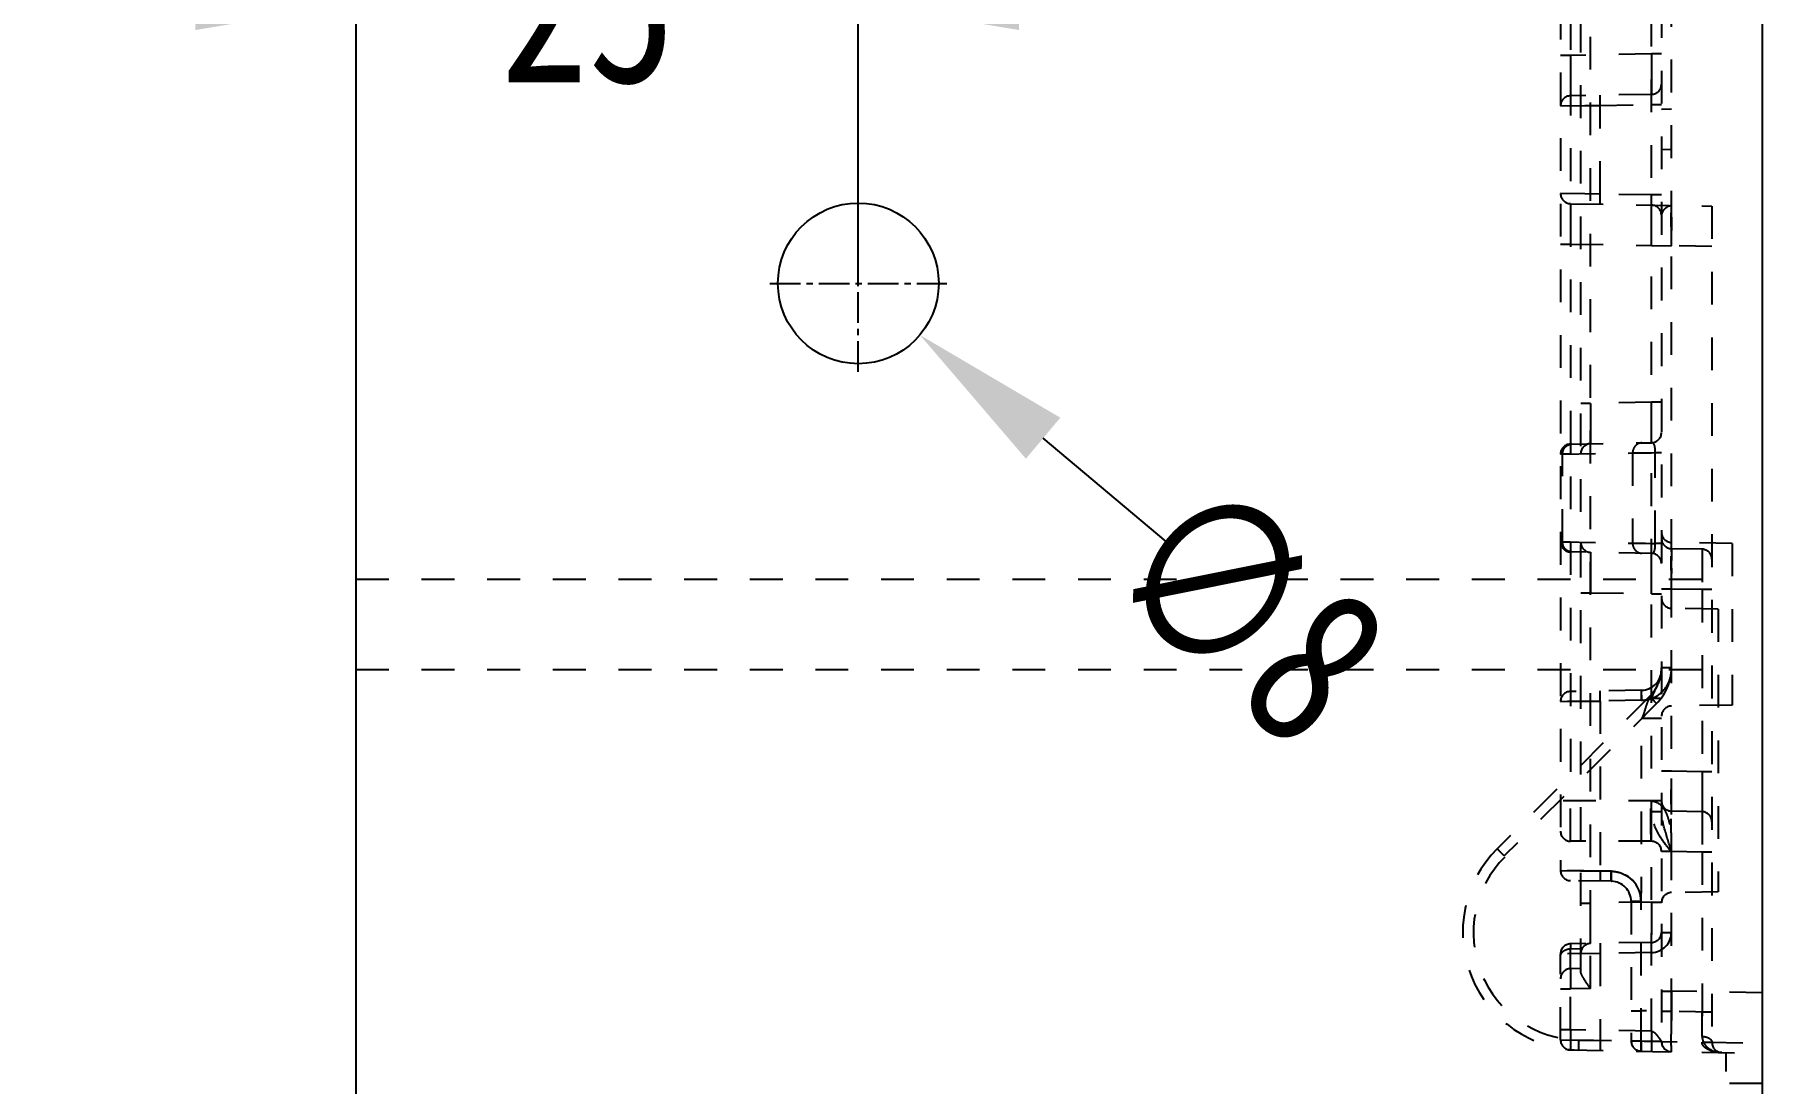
# Model space of a CAD drawing. Header units: millimetres. Extents: x 1803 to 4269, y -6912 to 1836.
# Drawn here: x 2650.6 to 2736.6, y -3210.3 to -3158.1 of the extents above; entities that cross this region are included whole.
import ezdxf

# ---------------------------------------------------------------- set-up
doc = ezdxf.new("R2010")
doc.units = ezdxf.units.MM
doc.header["$LTSCALE"] = 16.335
doc.header["$PDMODE"] = 3
doc.header["$PDSIZE"] = 0.3125
doc.linetypes.add('CENTER', pattern=[0.6, 0.375, -0.075, 0.075, -0.075])
doc.linetypes.add('HIDDEN', pattern=[0.2, 0.1, -0.1])
doc.layers.get('0').update_dxf_attribs({"linetype": 'CONTINUOUS'})
doc.layers.get('Defpoints').update_dxf_attribs({"linetype": 'CONTINUOUS'})
doc.layers.add('DEFAULT_2', color=8, linetype='HIDDEN')
doc.styles.get("Standard").update_dxf_attribs({"font": 'txt', "width": 0.8})
doc.dimstyles.new('11', dxfattribs={"dimtxt": 8, "dimasz": 8, "dimexe": 0, "dimexo": 0, "dimgap": 0, "dimtad": 0, "dimdsep": 46, "dimtxsty": 'Standard', "dimcen": 0, "dimclrd": 4, "dimclre": 4, "dimclrt": 6, "dimazin": 0, "dimtp": 0.01, "dimtm": 0.01, "dimtfac": 1, "dimtofl": 0, "dimtmove": 0, "dimatfit": 3, "dimfxl": 0, "dimtolj": 1, "dimarcsym": 0})

# ---------------------------------------------------------------- blocks, each defined once
blk = doc.blocks.new('*D344')
at = {"color": 4, "lineweight": -2}
for p, q in [((2658.571, -3156.52), (2650.571, -3156.52)), ((2666.571, -3163.461), (2666.571, -3156.52)), ((2691.571, -3170.462), (2691.571, -3156.52)), ((2699.571, -3156.52), (2707.571, -3156.52))]:
    blk.add_line(p, q, dxfattribs=at)
at = {"color": 4}
for points in [[(2658.571, -3155.187), (2658.571, -3157.854), (2666.571, -3156.52)], [(2699.571, -3155.187), (2699.571, -3157.854), (2691.571, -3156.52)]]:
    blk.add_solid(points, dxfattribs=at)
at = {"layer": 'Defpoints', "color": 0}
for p in [(2666.571, -3156.52), (2666.571, -3163.461), (2691.571, -3170.462)]:
    blk.add_point(p, dxfattribs=at)
at = {"color": 6, "insert": (2678.113, -3156.52), "char_height": 8, "attachment_point": 5}
blk.add_mtext('\\A1;25', dxfattribs=at)
blk = doc.blocks.new('*D345')
at = {"color": 4, "lineweight": -2}
blk.add_line((2706.901, -3183.307), (2700.769, -3178.169), dxfattribs=at)
at = {"color": 4}
blk.add_solid([(2701.625, -3177.147), (2699.913, -3179.191), (2694.637, -3173.031)], dxfattribs=at)
at = {"layer": 'Defpoints', "color": 0}
for p in [(2688.505, -3167.893), (2694.637, -3173.031)]:
    blk.add_point(p, dxfattribs=at)
at = {"color": 6, "insert": (2710.989, -3186.732), "char_height": 8, "attachment_point": 5, "rotation": 320.04016}
blk.add_mtext('\\A1;∅8', dxfattribs=at)

msp = doc.modelspace()

# ---------------------------------------------------------------- linework, layer by layer
at = {"color": 7, "linetype": 'Continuous'}
for p, q in [((2666.571, -3295.462), (2666.571, -3055.462)), ((2736.571, -3295.462), (2736.571, -3055.462))]:
    msp.add_line(p, q, dxfattribs=at)
at = {"color": 1, "linetype": 'CENTER', "ltscale": 0.248791}
for p, q in [((2691.571, -3174.862), (2691.571, -3166.062)), ((2687.171, -3170.462), (2695.971, -3170.462))]:
    msp.add_line(p, q, dxfattribs=at)
msp.add_circle((2691.571, -3170.462), 4)
at = {"layer": 'DEFAULT_2', "color": 8, "linetype": 'HIDDEN'}
for p, q in [((2726.521, -3124.028), (2726.521, -3199.686)), ((2731.052, -3207.683), (2731.052, -3123.958)), ((2731.546, -3123.94), (2731.546, -3208.202)), ((2727.015, -3124.531), (2727.015, -3196.221)), ((2728.02, -3205.559), (2728.02, -3126.584)), ((2727.526, -3204.703), (2727.526, -3127.44)), ((2732.04, -3206.695), (2732.04, -3136.407)), ((2727.015, -3159.116), (2726.521, -3159.116)), ((2731.052, -3159.045), (2727.015, -3159.116)), ((2731.546, -3159.045), (2731.052, -3159.045)), ((2731.052, -3161.055), (2727.015, -3161.126)), ((2726.521, -3161.628), (2727.738, -3161.612)), ((2727.738, -3161.612), (2728.496, -3161.602)), ((2728.496, -3161.602), (2731.052, -3161.558)), ((2728.496, -3166.018), (2728.496, -3161.602)), ((2731.052, -3161.558), (2731.546, -3161.558)), ((2732.049, -3161.792), (2731.546, -3161.801)), ((2732.049, -3163.801), (2731.546, -3163.81)), ((2727.738, -3166.008), (2726.521, -3165.992)), ((2727.015, -3166.495), (2734.059, -3166.618)), ((2728.496, -3166.018), (2727.738, -3166.008)), ((2731.052, -3166.063), (2728.496, -3166.018)), ((2731.546, -3166.063), (2731.052, -3166.063)), ((2734.059, -3166.618), (2734.059, -3208.246)), ((2726.521, -3168.505), (2727.015, -3168.505)), ((2727.015, -3168.505), (2731.052, -3168.575)), ((2731.052, -3168.575), (2732.04, -3168.592)), ((2734.059, -3168.628), (2732.04, -3168.592)), ((2728.02, -3176.435), (2727.526, -3176.435)), ((2731.052, -3176.382), (2728.02, -3176.435)), ((2731.546, -3176.382), (2731.052, -3176.382)), ((2727.015, -3178.462), (2731.052, -3178.391)), ((2727.015, -3178.964), (2726.521, -3178.964)), ((2726.623, -3178.963), (2726.532, -3178.964)), ((2726.623, -3178.963), (2730.108, -3178.902)), ((2726.623, -3183.33), (2726.623, -3178.963)), ((2730.108, -3178.902), (2730.362, -3178.899)), ((2730.108, -3178.902), (2730.108, -3183.391)), ((2730.362, -3178.899), (2730.749, -3178.894)), ((2730.749, -3178.894), (2731.05, -3178.89)), ((2731.05, -3178.89), (2731.238, -3178.887)), ((2731.238, -3183.406), (2731.238, -3178.887)), ((2731.238, -3178.887), (2731.546, -3178.887)), ((2726.521, -3183.329), (2727.015, -3183.329)), ((2726.521, -3183.329), (2726.623, -3183.33)), ((2726.623, -3183.33), (2730.108, -3183.391)), ((2730.108, -3183.391), (2730.362, -3183.394)), ((2730.362, -3183.394), (2730.749, -3183.399)), ((2730.749, -3183.399), (2731.05, -3183.403)), ((2731.05, -3183.403), (2731.238, -3183.406)), ((2731.546, -3183.406), (2731.238, -3183.406)), ((2735.064, -3183.408), (2732.04, -3183.355)), ((2733.565, -3183.694), (2732.04, -3183.668)), ((2735.064, -3183.408), (2735.064, -3191.448)), ((2731.052, -3183.902), (2727.015, -3183.831)), ((2666.571, -3185.178), (2735.064, -3185.178)), ((2727.526, -3185.858), (2728.02, -3185.858)), ((2728.02, -3185.858), (2731.052, -3185.911)), ((2731.052, -3185.911), (2731.546, -3185.911)), ((2732.04, -3185.677), (2731.546, -3185.677)), ((2733.565, -3185.704), (2732.04, -3185.677)), ((2733.565, -3185.704), (2733.565, -3208.229)), ((2734.059, -3185.704), (2733.565, -3185.704)), ((2734.36, -3186.674), (2732.04, -3186.633)), ((2734.36, -3186.674), (2734.36, -3200.744)), ((2666.571, -3189.678), (2735.064, -3189.678)), ((2732.04, -3189.598), (2731.546, -3189.598)), ((2730.957, -3191.02), (2723.374, -3198.602)), ((2731.304, -3191.375), (2723.721, -3198.958)), ((2728.496, -3191.25), (2726.521, -3191.275)), ((2726.521, -3191.275), (2727.509, -3191.263)), ((2730.559, -3190.711), (2727.015, -3190.773)), ((2727.509, -3191.263), (2727.738, -3191.26)), ((2727.738, -3191.26), (2728.496, -3191.25)), ((2730.559, -3191.214), (2728.496, -3191.25)), ((2728.496, -3191.25), (2728.496, -3199.712)), ((2731.546, -3191.121), (2731.052, -3191.121)), ((2735.064, -3191.448), (2732.04, -3191.501)), ((2730.532, -3208.176), (2730.559, -3192.12)), ((2731.546, -3192.12), (2730.559, -3192.12)), ((2731.546, -3194.723), (2732.04, -3194.723)), ((2732.04, -3194.723), (2733.565, -3194.75)), ((2733.565, -3194.75), (2734.059, -3194.75)), ((2731.546, -3196.221), (2726.521, -3196.221)), ((2731.052, -3196.746), (2731.546, -3196.746)), ((2733.565, -3196.759), (2732.04, -3196.733)), ((2731.044, -3198.231), (2727.024, -3198.231)), ((2732.04, -3198.734), (2731.546, -3198.734)), ((2733.565, -3198.769), (2732.04, -3198.742)), ((2734.059, -3198.769), (2733.565, -3198.769)), ((2728.496, -3199.712), (2726.521, -3199.686)), ((2726.521, -3199.686), (2727.509, -3199.699)), ((2727.509, -3199.699), (2727.738, -3199.702)), ((2727.738, -3199.702), (2728.496, -3199.712)), ((2729.051, -3199.722), (2728.496, -3199.712)), ((2729.029, -3199.717), (2728.496, -3199.717)), ((2729.051, -3200.224), (2727.015, -3200.189)), ((2734.36, -3200.744), (2732.04, -3200.784)), ((2727.526, -3201.308), (2728.02, -3201.308)), ((2731.052, -3201.255), (2728.02, -3201.308)), ((2730.039, -3201.229), (2730.039, -3208.176)), ((2730.532, -3201.229), (2730.039, -3201.229)), ((2731.052, -3201.255), (2731.546, -3201.255)), ((2731.052, -3203.265), (2727.015, -3203.336)), ((2731.546, -3202.763), (2732.04, -3202.763)), ((2728.496, -3203.812), (2726.521, -3203.838)), ((2726.521, -3208.115), (2726.521, -3203.852)), ((2727.015, -3203.582), (2727.522, -3203.574)), ((2727.015, -3204.572), (2727.015, -3203.582)), ((2727.522, -3203.574), (2727.591, -3203.573)), ((2731.052, -3203.768), (2728.496, -3203.812)), ((2728.496, -3203.812), (2728.496, -3208.141)), ((2727.526, -3204.563), (2727.015, -3204.572)), ((2726.521, -3205.577), (2727.015, -3205.577)), ((2728.02, -3205.559), (2727.015, -3205.577)), ((2727.015, -3207.612), (2727.015, -3205.577)), ((2731.546, -3205.69), (2732.04, -3205.69)), ((2736.571, -3205.769), (2732.04, -3205.69)), ((2730.039, -3206.669), (2730.532, -3206.669)), ((2734.059, -3206.73), (2730.532, -3206.669)), ((2732.04, -3206.695), (2731.546, -3206.695)), ((2733.565, -3206.722), (2734.059, -3206.722)), ((2727.015, -3207.612), (2726.521, -3207.612)), ((2731.052, -3207.683), (2727.015, -3207.612)), ((2726.521, -3208.115), (2728.496, -3208.141)), ((2727.015, -3208.617), (2736.571, -3208.784)), ((2727.425, -3208.122), (2736.571, -3208.282)), ((2730.532, -3208.176), (2730.039, -3208.176)), ((2731.546, -3208.202), (2730.559, -3208.177)), ((2734.771, -3216.217), (2734.771, -3208.753)), ((2736.571, -3210.284), (2734.771, -3210.284))]:
    msp.add_line(p, q, dxfattribs=at)
for centre, radius, start, end in [((3009.08, -3160.624), 282.069, 179.84979, 179.98239), ((2727.024, -3161.628), 0.502, 90.99813, 179.99997), ((2731.044, -3160.553), 0.502, 271, 0.00009), ((2727.024, -3165.992), 0.502, 180.00003, 269.00187), ((2707.912, -3166.473), 23.144, 0.39962, 1.01496), ((2970.58, -3167.053), 243.569, 180.00713, 180.1607), ((2731.044, -3167.068), 0.502, 359.99992, 89), ((2975.615, -3167.141), 243.578, 180.00714, 180.1607), ((3010.085, -3177.942), 282.069, 179.84979, 179.98239), ((2727.024, -3178.964), 0.502, 91, 180), ((2727.1, -3178.906), 0.446, 91.0581, 100.45392), ((2728.029, -3178.947), 0.502, 91, 180), ((2731.044, -3177.889), 0.502, 271, 0.00008), ((2732.049, -3182.853), 0.502, 180, 269), ((2727.024, -3183.329), 0.502, 180, 269), ((2728.029, -3183.346), 0.502, 180, 269), ((2732.049, -3183.165), 0.502, 180, 269), ((2733.556, -3184.197), 0.502, 359.99992, 89), ((2971.588, -3184.407), 243.572, 180.00714, 180.1607), ((2731.044, -3184.404), 0.502, 359.99992, 89), ((2797.089, -3184.183), 65.052, 179.68272, 180.06459), ((2975.606, -3184.226), 243.57, 180.00714, 180.1607), ((2732.049, -3186.131), 0.502, 180, 269), ((2730.541, -3189.706), 1.005, 271, 0), ((2729.536, -3189.598), 2.01, 315, 0), ((2729.522, -3189.596), 2.518, 315.02152, 359.95906), ((2727.024, -3191.275), 0.502, 90.99813, 179.99997), ((2752.602, -3190.795), 22.048, 180.42096, 180.58551), ((2757.549, -3190.744), 26.994, 180.5845, 180.82095), ((2756.633, -3190.76), 26.079, 180.81611, 180.99722), ((2730.531, -3189.705), 1.508, 271.04104, 293.18191), ((2730.538, -3189.712), 1.5, 312.68466, 315.50213), ((2732.049, -3192.003), 0.502, 91, 180), ((2732.049, -3196.23), 0.502, 179.99991, 269), ((2487.499, -3196.611), 243.553, 359.75718, 359.91079), ((2733.556, -3197.262), 0.502, 359.99992, 89), ((2727.024, -3197.729), 0.502, 180.00195, 269.99999), ((2731.044, -3198.734), 0.502, 0, 90), ((2665.983, -3197.432), 65.067, 359.43271, 359.81464), ((2727.526, -3202.754), 5.871, 135, 269), ((2727.517, -3202.789), 5.334, 135.00427, 269.00511), ((2727.024, -3199.686), 0.502, 180.00002, 269.00188), ((2753.104, -3200.152), 24.612, 178.97628, 179.57633), ((2754.702, -3200.173), 25.655, 178.99336, 179.54078), ((2729.025, -3201.229), 1.508, 0.00609, 89.00028), ((2729.034, -3201.229), 1.005, 0, 89), ((2732.049, -3201.287), 0.502, 91, 180), ((2727.024, -3203.838), 0.502, 91, 180), ((2777.572, -3203.317), 50.558, 180.14841, 180.30078), ((2728.029, -3203.82), 0.502, 91, 180), ((2731.035, -3202.763), 1.005, 270.99686, 359.99675), ((2731.044, -3202.763), 0.502, 271, 0.00009), ((2727.024, -3205.074), 0.502, 91, 180), ((2787.975, -3204.853), 60.964, 180.01262, 180.31899), ((2833.611, -3204.639), 106.601, 180.29714, 180.50381), ((2331.412, -3208.493), 402.157, 0.07851, 0.25227), ((2784.562, -3208.615), 53.518, 179.00165, 179.40533), ((2727.024, -3208.115), 0.503, 180.00003, 269.00186), ((2752.032, -3208.562), 24.612, 178.97628, 179.57633), ((2730.541, -3208.176), 0.502, 179.99991, 269), ((2756.592, -3208.636), 26.064, 178.98876, 179.46336), ((2732.049, -3208.202), 0.502, 179.99985, 269), ((2733.562, -3233.682), 25.444, 89.42394, 89.99419), ((2734.561, -3208.246), 0.502, 180, 269)]:
    msp.add_arc(centre, radius, start, end, dxfattribs=at)
for points, knots in [([(2727.015, -3159.116), (2727.014, -3159.181), (2727.013, -3159.438), (2727.013, -3159.694), (2727.012, -3159.884)], [0, 0, 0, 0, 0.256125, 1, 1, 1, 1]), ([(2731.052, -3159.045), (2731.053, -3159.111), (2731.054, -3159.367), (2731.055, -3159.624), (2731.055, -3159.814)], [0, 0, 0, 0, 0.255116, 1, 1, 1, 1]), ([(2731.055, -3159.814), (2731.055, -3159.983), (2731.056, -3160.223), (2731.056, -3160.524), (2731.056, -3160.704), (2731.055, -3160.849), (2731.055, -3160.946), (2731.054, -3161.002), (2731.055, -3161.031), (2731.051, -3161.043), (2731.054, -3161.055), (2731.052, -3161.055)], [0, 0, 0, 0, 0.407782, 0.580272, 0.726812, 0.844388, 0.93014, 0.960497, 0.982338, 0.995542, 1, 1, 1, 1]), ([(2727.011, -3160.537), (2727.011, -3160.62), (2727.011, -3160.736), (2727.012, -3160.881), (2727.012, -3160.965), (2727.014, -3161.03), (2727.011, -3161.082), (2727.018, -3161.104), (2727.011, -3161.126), (2727.015, -3161.126)], [0, 0, 0, 0, 0.422096, 0.593325, 0.736296, 0.849727, 0.932336, 0.982844, 1, 1, 1, 1]), ([(2728.496, -3161.602), (2728.495, -3161.538), (2728.494, -3161.42), (2728.491, -3161.28), (2728.493, -3161.191), (2728.491, -3161.141), (2728.497, -3161.12), (2728.493, -3161.1), (2728.496, -3161.1)], [0, 0, 0, 0, 0.381886, 0.70664, 0.830963, 0.923208, 0.980239, 1, 1, 1, 1]), ([(2731.055, -3161.128), (2731.055, -3161.11), (2731.048, -3161.095), (2731.059, -3161.055), (2731.052, -3161.055)], [0, 0, 0, 0, 0.735341, 1, 1, 1, 1]), ([(2731.052, -3161.558), (2731.053, -3161.515), (2731.055, -3161.371), (2731.057, -3161.228), (2731.055, -3161.128)], [0, 0, 0, 0, 0.298309, 1, 1, 1, 1]), ([(2727.015, -3166.495), (2727.011, -3166.495), (2727.018, -3166.516), (2727.011, -3166.538), (2727.014, -3166.591), (2727.012, -3166.655), (2727.012, -3166.74), (2727.011, -3166.884), (2727.011, -3167.001), (2727.011, -3167.083)], [0, 0, 0, 0, 0.017156, 0.067664, 0.150273, 0.263704, 0.406676, 0.577905, 1, 1, 1, 1]), ([(2728.496, -3166.521), (2728.493, -3166.521), (2728.497, -3166.5), (2728.491, -3166.479), (2728.493, -3166.43), (2728.491, -3166.341), (2728.494, -3166.2), (2728.495, -3166.082), (2728.496, -3166.018)], [0, 0, 0, 0, 0.01967, 0.076529, 0.168656, 0.292827, 0.617815, 1, 1, 1, 1]), ([(2731.052, -3166.565), (2731.059, -3166.565), (2731.048, -3166.527), (2731.059, -3166.49), (2731.054, -3166.404), (2731.056, -3166.346), (2731.055, -3166.311)], [0, 0, 0, 0, 0.074424, 0.281333, 0.597636, 1, 1, 1, 1]), ([(2731.055, -3167.806), (2731.055, -3167.637), (2731.056, -3167.397), (2731.056, -3167.097), (2731.056, -3166.916), (2731.055, -3166.772), (2731.055, -3166.674), (2731.054, -3166.619), (2731.055, -3166.589), (2731.051, -3166.577), (2731.054, -3166.565), (2731.052, -3166.565)], [0, 0, 0, 0, 0.407783, 0.580273, 0.726812, 0.844388, 0.93014, 0.960497, 0.982338, 0.995542, 1, 1, 1, 1]), ([(2731.546, -3167.068), (2731.546, -3167.012), (2731.594, -3166.892), (2731.74, -3166.703), (2731.918, -3166.58), (2732.04, -3166.583)], [0, 0, 0, 0, 0.228451, 0.501571, 1, 1, 1, 1]), ([(2731.624, -3166.86), (2731.613, -3166.878), (2731.574, -3166.941), (2731.546, -3167.014), (2731.546, -3167.068)], [0, 0, 0, 0, 0.279314, 1, 1, 1, 1]), ([(2732.04, -3168.592), (2732.039, -3168.336), (2732.037, -3167.964), (2732.036, -3167.49), (2732.036, -3167.19), (2732.036, -3166.972), (2732.037, -3166.828), (2732.037, -3166.743), (2732.039, -3166.678), (2732.036, -3166.626), (2732.043, -3166.604), (2732.036, -3166.583), (2732.04, -3166.583)], [0, 0, 0, 0, 0.382539, 0.555609, 0.707141, 0.830755, 0.880901, 0.922772, 0.955991, 0.980184, 0.994976, 1, 1, 1, 1]), ([(2727.012, -3167.736), (2727.012, -3167.798), (2727.013, -3168.054), (2727.014, -3168.31), (2727.015, -3168.505)], [0, 0, 0, 0, 0.241574, 1, 1, 1, 1]), ([(2731.052, -3168.575), (2731.053, -3168.51), (2731.054, -3168.253), (2731.055, -3167.997), (2731.055, -3167.806)], [0, 0, 0, 0, 0.255116, 1, 1, 1, 1]), ([(2728.02, -3176.435), (2728.019, -3176.5), (2728.018, -3176.756), (2728.018, -3177.012), (2728.017, -3177.203)], [0, 0, 0, 0, 0.256125, 1, 1, 1, 1]), ([(2731.055, -3177.151), (2731.055, -3177.089), (2731.054, -3176.832), (2731.053, -3176.576), (2731.052, -3176.382)], [0, 0, 0, 0, 0.242001, 1, 1, 1, 1]), ([(2731.052, -3178.391), (2731.054, -3178.391), (2731.051, -3178.38), (2731.055, -3178.368), (2731.054, -3178.338), (2731.055, -3178.282), (2731.055, -3178.185), (2731.056, -3178.041), (2731.056, -3177.86), (2731.056, -3177.559), (2731.055, -3177.319), (2731.055, -3177.151)], [0, 0, 0, 0, 0.004458, 0.017662, 0.039503, 0.06986, 0.155612, 0.273188, 0.419727, 0.592217, 1, 1, 1, 1]), ([(2727.015, -3178.462), (2727.011, -3178.462), (2727.016, -3178.482), (2727.01, -3178.503), (2727.012, -3178.553), (2727.01, -3178.641), (2727.012, -3178.782), (2727.014, -3178.9), (2727.015, -3178.964)], [0, 0, 0, 0, 0.019691, 0.076571, 0.168651, 0.292732, 0.617733, 1, 1, 1, 1]), ([(2728.016, -3177.856), (2728.016, -3177.939), (2728.016, -3178.055), (2728.017, -3178.199), (2728.017, -3178.284), (2728.019, -3178.348), (2728.016, -3178.401), (2728.023, -3178.423), (2728.016, -3178.444), (2728.02, -3178.444)], [0, 0, 0, 0, 0.422096, 0.593325, 0.736296, 0.849727, 0.932336, 0.982844, 1, 1, 1, 1]), ([(2731.238, -3178.887), (2731.239, -3178.79), (2731.232, -3178.635), (2731.19, -3178.467), (2731.144, -3178.424)], [0, 0, 0, 0, 0.609217, 1, 1, 1, 1]), ([(2727.091, -3183.832), (2727.007, -3183.831), (2726.835, -3183.778), (2726.717, -3183.643), (2726.678, -3183.566)], [0, 0, 0, 0, 0.493973, 1, 1, 1, 1]), ([(2727.015, -3183.329), (2727.014, -3183.393), (2727.012, -3183.511), (2727.01, -3183.651), (2727.012, -3183.74), (2727.01, -3183.79), (2727.016, -3183.811), (2727.011, -3183.831), (2727.015, -3183.831)], [0, 0, 0, 0, 0.382024, 0.706894, 0.831165, 0.923361, 0.980294, 1, 1, 1, 1]), ([(2730.108, -3183.391), (2730.108, -3183.475), (2730.149, -3183.645), (2730.266, -3183.775), (2730.335, -3183.819)], [0, 0, 0, 0, 0.505323, 1, 1, 1, 1]), ([(2731.052, -3183.902), (2731.076, -3183.902), (2731.126, -3183.892), (2731.183, -3183.828), (2731.214, -3183.728), (2731.226, -3183.65), (2731.23, -3183.605)], [0, 0, 0, 0, 0.182794, 0.377657, 0.644776, 1, 1, 1, 1]), ([(2732.04, -3185.677), (2732.039, -3185.421), (2732.037, -3185.049), (2732.036, -3184.575), (2732.036, -3184.275), (2732.036, -3184.057), (2732.037, -3183.913), (2732.037, -3183.828), (2732.039, -3183.763), (2732.036, -3183.711), (2732.043, -3183.689), (2732.036, -3183.668), (2732.04, -3183.668)], [0, 0, 0, 0, 0.382539, 0.555609, 0.70714, 0.830755, 0.880901, 0.922772, 0.955991, 0.980184, 0.994976, 1, 1, 1, 1]), ([(2732.04, -3183.668), (2732.036, -3183.668), (2732.043, -3183.689), (2732.036, -3183.711), (2732.039, -3183.763), (2732.037, -3183.8), (2732.037, -3183.823)], [0, 0, 0, 0, 0.065056, 0.256586, 0.569849, 1, 1, 1, 1]), ([(2733.565, -3183.694), (2733.568, -3183.694), (2733.562, -3183.715), (2733.569, -3183.736), (2733.566, -3183.788), (2733.568, -3183.853), (2733.568, -3183.937), (2733.568, -3184.082), (2733.568, -3184.301), (2733.568, -3184.602), (2733.567, -3185.075), (2733.566, -3185.448), (2733.565, -3185.704)], [0, 0, 0, 0, 0.00487, 0.019302, 0.043124, 0.076157, 0.118158, 0.168646, 0.292923, 0.444385, 0.617334, 1, 1, 1, 1]), ([(2728.02, -3183.849), (2728.016, -3183.849), (2728.023, -3183.87), (2728.016, -3183.892), (2728.019, -3183.944), (2728.017, -3184.009), (2728.017, -3184.094), (2728.016, -3184.238), (2728.016, -3184.354), (2728.016, -3184.437)], [0, 0, 0, 0, 0.017156, 0.067664, 0.150273, 0.263704, 0.406676, 0.577904, 1, 1, 1, 1]), ([(2731.055, -3185.142), (2731.055, -3184.974), (2731.056, -3184.734), (2731.056, -3184.433), (2731.056, -3184.252), (2731.055, -3184.108), (2731.055, -3184.01), (2731.054, -3183.955), (2731.055, -3183.925), (2731.051, -3183.913), (2731.054, -3183.902), (2731.052, -3183.902)], [0, 0, 0, 0, 0.407783, 0.580273, 0.726812, 0.844388, 0.93014, 0.960497, 0.982338, 0.995542, 1, 1, 1, 1]), ([(2728.017, -3185.09), (2728.017, -3185.152), (2728.018, -3185.408), (2728.019, -3185.664), (2728.02, -3185.858)], [0, 0, 0, 0, 0.241574, 1, 1, 1, 1]), ([(2731.052, -3185.911), (2731.053, -3185.846), (2731.054, -3185.59), (2731.055, -3185.333), (2731.055, -3185.142)], [0, 0, 0, 0, 0.255116, 1, 1, 1, 1]), ([(2731.546, -3189.706), (2731.546, -3189.991), (2731.35, -3190.475), (2731.112, -3190.914), (2731.052, -3191.121)], [0, 0, 0, 0, 0.569509, 1, 1, 1, 1]), ([(2728.496, -3191.25), (2728.495, -3191.186), (2728.494, -3191.068), (2728.491, -3190.927), (2728.493, -3190.839), (2728.491, -3190.789), (2728.497, -3190.768), (2728.493, -3190.747), (2728.496, -3190.747)], [0, 0, 0, 0, 0.381886, 0.70664, 0.830963, 0.923208, 0.980239, 1, 1, 1, 1]), ([(2730.559, -3190.711), (2730.553, -3190.711), (2730.562, -3190.746), (2730.556, -3190.76), (2730.555, -3190.777)], [0, 0, 0, 0, 0.254876, 1, 1, 1, 1]), ([(2730.559, -3191.214), (2730.558, -3191.152), (2730.556, -3191.034), (2730.554, -3190.893), (2730.556, -3190.802), (2730.554, -3190.752), (2730.56, -3190.731), (2730.555, -3190.711), (2730.559, -3190.711)], [0, 0, 0, 0, 0.370143, 0.706816, 0.833154, 0.924884, 0.980848, 1, 1, 1, 1]), ([(2730.957, -3191.02), (2730.962, -3191.015), (2730.936, -3191.066), (2730.929, -3191.094), (2730.884, -3191.201), (2730.839, -3191.321), (2730.782, -3191.481), (2730.722, -3191.668), (2730.66, -3191.889), (2730.598, -3192.041), (2730.559, -3192.12)], [0, 0, 0, 0, 0.015589, 0.067377, 0.15266, 0.268744, 0.412759, 0.58105, 0.772838, 1, 1, 1, 1]), ([(2730.957, -3191.02), (2730.955, -3191.022), (2730.973, -3191.032), (2730.982, -3191.051), (2731.019, -3191.085), (2731.08, -3191.15), (2731.178, -3191.248), (2731.26, -3191.331), (2731.304, -3191.375)], [0, 0, 0, 0, 0.018961, 0.074724, 0.166216, 0.292306, 0.628747, 1, 1, 1, 1]), ([(2732.04, -3196.733), (2732.037, -3196.733), (2732.043, -3196.712), (2732.036, -3196.69), (2732.039, -3196.639), (2732.037, -3196.574), (2732.037, -3196.489), (2732.036, -3196.344), (2732.036, -3196.126), (2732.036, -3195.825), (2732.037, -3195.351), (2732.039, -3194.979), (2732.04, -3194.723)], [0, 0, 0, 0, 0.00487, 0.019302, 0.043124, 0.076157, 0.118158, 0.168646, 0.292923, 0.444385, 0.617334, 1, 1, 1, 1]), ([(2733.565, -3194.75), (2733.566, -3195.006), (2733.567, -3195.378), (2733.568, -3195.852), (2733.568, -3196.152), (2733.568, -3196.37), (2733.568, -3196.514), (2733.568, -3196.599), (2733.566, -3196.663), (2733.569, -3196.716), (2733.562, -3196.738), (2733.568, -3196.759), (2733.565, -3196.759)], [0, 0, 0, 0, 0.382541, 0.555609, 0.70714, 0.830755, 0.880901, 0.922771, 0.955991, 0.980184, 0.994976, 1, 1, 1, 1]), ([(2727.024, -3198.231), (2727.02, -3198.232), (2727.026, -3198.211), (2727.019, -3198.189), (2727.022, -3198.137), (2727.02, -3198.073), (2727.019, -3197.988), (2727.018, -3197.843), (2727.017, -3197.625), (2727.016, -3197.324), (2727.015, -3196.85), (2727.015, -3196.478), (2727.015, -3196.221)], [0, 0, 0, 0, 0.004864, 0.019293, 0.043113, 0.076143, 0.118142, 0.168629, 0.292903, 0.444364, 0.617317, 1, 1, 1, 1]), ([(2731.044, -3198.231), (2731.04, -3198.231), (2731.041, -3198.212), (2731.035, -3198.19), (2731.034, -3198.139), (2731.028, -3198.043), (2731.024, -3197.873), (2731.018, -3197.622), (2731.014, -3197.311), (2731.01, -3196.838), (2731.008, -3196.47), (2731.008, -3196.221)], [0, 0, 0, 0, 0.005, 0.019231, 0.042673, 0.075197, 0.166925, 0.293259, 0.451137, 0.629913, 1, 1, 1, 1]), ([(2731.008, -3196.221), (2731.131, -3196.221), (2731.384, -3196.289), (2731.65, -3196.564), (2731.814, -3196.9), (2731.969, -3197.372), (2732.054, -3197.865), (2732.057, -3198.362), (2732.04, -3198.61), (2732.04, -3198.734)], [0, 0, 0, 0, 0.124077, 0.248682, 0.373838, 0.499116, 0.749382, 0.874698, 1, 1, 1, 1]), ([(2731.052, -3196.99), (2731.052, -3196.928), (2731.052, -3196.672), (2731.052, -3196.416), (2731.052, -3196.221)], [0, 0, 0, 0, 0.241575, 1, 1, 1, 1]), ([(2732.04, -3198.742), (2731.913, -3198.602), (2731.678, -3198.304), (2731.263, -3197.68), (2731.049, -3197.121), (2731.052, -3196.746)], [0, 0, 0, 0, 0.250811, 0.502135, 1, 1, 1, 1]), ([(2732.04, -3198.742), (2731.93, -3198.383), (2731.729, -3197.731), (2731.546, -3197.057), (2731.546, -3196.746)], [0, 0, 0, 0, 0.546794, 1, 1, 1, 1]), ([(2732.04, -3198.742), (2732.039, -3198.486), (2732.037, -3198.114), (2732.036, -3197.64), (2732.036, -3197.34), (2732.036, -3197.122), (2732.037, -3196.978), (2732.037, -3196.893), (2732.039, -3196.828), (2732.036, -3196.776), (2732.043, -3196.754), (2732.036, -3196.733), (2732.04, -3196.733)], [0, 0, 0, 0, 0.382546, 0.555612, 0.70714, 0.830753, 0.880899, 0.92277, 0.95599, 0.980183, 0.994976, 1, 1, 1, 1]), ([(2733.565, -3196.759), (2733.568, -3196.759), (2733.562, -3196.78), (2733.569, -3196.801), (2733.566, -3196.853), (2733.568, -3196.918), (2733.568, -3197.002), (2733.568, -3197.147), (2733.568, -3197.366), (2733.568, -3197.667), (2733.567, -3198.14), (2733.566, -3198.513), (2733.565, -3198.769)], [0, 0, 0, 0, 0.00487, 0.019302, 0.043124, 0.076157, 0.118158, 0.168646, 0.292923, 0.444385, 0.617334, 1, 1, 1, 1]), ([(2731.044, -3198.231), (2731.047, -3198.231), (2731.041, -3198.21), (2731.048, -3198.188), (2731.045, -3198.136), (2731.047, -3198.099), (2731.047, -3198.076)], [0, 0, 0, 0, 0.065146, 0.256705, 0.569938, 1, 1, 1, 1]), ([(2723.721, -3198.958), (2723.676, -3198.913), (2723.594, -3198.83), (2723.496, -3198.732), (2723.436, -3198.668), (2723.4, -3198.635), (2723.39, -3198.615), (2723.372, -3198.605), (2723.374, -3198.602)], [0, 0, 0, 0, 0.382891, 0.707531, 0.83162, 0.923622, 0.980446, 1, 1, 1, 1]), ([(2728.496, -3199.712), (2728.495, -3199.776), (2728.494, -3199.894), (2728.491, -3200.035), (2728.493, -3200.123), (2728.491, -3200.173), (2728.497, -3200.194), (2728.493, -3200.214), (2728.496, -3200.215)], [0, 0, 0, 0, 0.381886, 0.70664, 0.830963, 0.923208, 0.980239, 1, 1, 1, 1]), ([(2729.051, -3200.224), (2729.048, -3200.224), (2729.052, -3200.204), (2729.046, -3200.183), (2729.048, -3200.134), (2729.047, -3200.043), (2729.049, -3199.902), (2729.05, -3199.784), (2729.051, -3199.722)], [0, 0, 0, 0, 0.019152, 0.075116, 0.166845, 0.293183, 0.629858, 1, 1, 1, 1]), ([(2729.048, -3199.967), (2729.048, -3199.994), (2729.047, -3200.074), (2729.047, -3200.153), (2729.049, -3200.205)], [0, 0, 0, 0, 0.346286, 1, 1, 1, 1]), ([(2728.02, -3203.318), (2728.016, -3203.318), (2728.023, -3203.297), (2728.016, -3203.275), (2728.019, -3203.222), (2728.017, -3203.158), (2728.017, -3203.073), (2728.016, -3202.929), (2728.016, -3202.711), (2728.016, -3202.411), (2728.017, -3201.937), (2728.019, -3201.565), (2728.02, -3201.308)], [0, 0, 0, 0, 0.005024, 0.019816, 0.044009, 0.077229, 0.119099, 0.169245, 0.29286, 0.444391, 0.617459, 1, 1, 1, 1]), ([(2731.052, -3201.255), (2731.053, -3201.512), (2731.055, -3201.884), (2731.056, -3202.358), (2731.056, -3202.658), (2731.056, -3202.877), (2731.055, -3203.022), (2731.056, -3203.107), (2731.053, -3203.171), (2731.056, -3203.223), (2731.05, -3203.244), (2731.056, -3203.265), (2731.052, -3203.265)], [0, 0, 0, 0, 0.382666, 0.555615, 0.707077, 0.831354, 0.881842, 0.923843, 0.956876, 0.980698, 0.99513, 1, 1, 1, 1]), ([(2727.015, -3203.336), (2727.012, -3203.336), (2727.017, -3203.351), (2727.012, -3203.367), (2727.015, -3203.405), (2727.014, -3203.432), (2727.014, -3203.448)], [0, 0, 0, 0, 0.063835, 0.25371, 0.567218, 1, 1, 1, 1]), ([(2728.496, -3203.31), (2728.493, -3203.31), (2728.497, -3203.33), (2728.491, -3203.351), (2728.493, -3203.401), (2728.491, -3203.489), (2728.494, -3203.63), (2728.495, -3203.748), (2728.496, -3203.812)], [0, 0, 0, 0, 0.01967, 0.076529, 0.168656, 0.292827, 0.617815, 1, 1, 1, 1]), ([(2731.052, -3203.768), (2731.051, -3203.706), (2731.05, -3203.588), (2731.048, -3203.446), (2731.05, -3203.356), (2731.048, -3203.306), (2731.053, -3203.285), (2731.049, -3203.265), (2731.052, -3203.265)], [0, 0, 0, 0, 0.370143, 0.706817, 0.833155, 0.924884, 0.980848, 1, 1, 1, 1]), ([(2726.521, -3203.961), (2726.521, -3203.898), (2726.575, -3203.757), (2726.692, -3203.67), (2726.762, -3203.639)], [0, 0, 0, 0, 0.455949, 1, 1, 1, 1]), ([(2727.015, -3204.572), (2727.008, -3204.572), (2727.016, -3204.596), (2727.011, -3204.617), (2727.013, -3204.67), (2727.011, -3204.751), (2727.011, -3204.825), (2727.011, -3204.866)], [0, 0, 0, 0, 0.066064, 0.147407, 0.260167, 0.575852, 1, 1, 1, 1]), ([(2727.592, -3204.907), (2727.584, -3204.893), (2727.559, -3204.839), (2727.537, -3204.783), (2727.53, -3204.741)], [0, 0, 0, 0, 0.278659, 1, 1, 1, 1]), ([(2727.75, -3205.172), (2727.735, -3205.149), (2727.679, -3205.063), (2727.626, -3204.975), (2727.592, -3204.907)], [0, 0, 0, 0, 0.265556, 1, 1, 1, 1]), ([(2732.04, -3205.69), (2732.039, -3205.886), (2732.038, -3206.271), (2732.037, -3206.829), (2732.036, -3207.344), (2732.036, -3207.795), (2732.036, -3208.123), (2732.037, -3208.34), (2732.036, -3208.467), (2732.039, -3208.564), (2732.034, -3208.642), (2732.045, -3208.674), (2732.035, -3208.705), (2732.04, -3208.705)], [0, 0, 0, 0, 0.194922, 0.382721, 0.555574, 0.707064, 0.831454, 0.881888, 0.923853, 0.956923, 0.980748, 0.995156, 1, 1, 1, 1]), ([(2730.532, -3208.679), (2730.529, -3208.679), (2730.535, -3208.658), (2730.528, -3208.636), (2730.531, -3208.584), (2730.529, -3208.52), (2730.529, -3208.435), (2730.529, -3208.29), (2730.529, -3208.072), (2730.529, -3207.771), (2730.53, -3207.297), (2730.531, -3206.925), (2730.532, -3206.669)], [0, 0, 0, 0, 0.00487, 0.019302, 0.043124, 0.076157, 0.118158, 0.168646, 0.292923, 0.444385, 0.617334, 1, 1, 1, 1]), ([(2732.037, -3207.464), (2732.037, -3207.402), (2732.038, -3207.146), (2732.039, -3206.89), (2732.04, -3206.695)], [0, 0, 0, 0, 0.242001, 1, 1, 1, 1]), ([(2727.015, -3207.612), (2727.014, -3207.709), (2727.012, -3208.019), (2727.009, -3208.328), (2727.012, -3208.541)], [0, 0, 0, 0, 0.313969, 1, 1, 1, 1]), ([(2731.155, -3207.721), (2731.216, -3207.762), (2731.314, -3207.877), (2731.403, -3207.994), (2731.447, -3208.053)], [0, 0, 0, 0, 0.497699, 1, 1, 1, 1]), ([(2732.04, -3208.705), (2732.038, -3208.705), (2732.041, -3208.693), (2732.037, -3208.681), (2732.039, -3208.652), (2732.037, -3208.596), (2732.037, -3208.498), (2732.036, -3208.354), (2732.036, -3208.173), (2732.036, -3207.873), (2732.037, -3207.633), (2732.037, -3207.464)], [0, 0, 0, 0, 0.004458, 0.017662, 0.039503, 0.06986, 0.155612, 0.273187, 0.419727, 0.592217, 1, 1, 1, 1]), ([(2727.012, -3208.541), (2727.012, -3208.56), (2727.021, -3208.576), (2727.008, -3208.617), (2727.015, -3208.617)], [0, 0, 0, 0, 0.74607, 1, 1, 1, 1]), ([(2727.424, -3208.122), (2727.422, -3208.186), (2727.421, -3208.304), (2727.419, -3208.444), (2727.421, -3208.533), (2727.419, -3208.583), (2727.425, -3208.604), (2727.42, -3208.624), (2727.424, -3208.624)], [0, 0, 0, 0, 0.381886, 0.70664, 0.830963, 0.923208, 0.980239, 1, 1, 1, 1]), ([(2728.496, -3208.141), (2728.495, -3208.205), (2728.494, -3208.322), (2728.491, -3208.463), (2728.493, -3208.552), (2728.491, -3208.601), (2728.497, -3208.623), (2728.493, -3208.643), (2728.496, -3208.643)], [0, 0, 0, 0, 0.381886, 0.70664, 0.830963, 0.923208, 0.980239, 1, 1, 1, 1]), ([(2730.532, -3208.679), (2730.526, -3208.678), (2730.537, -3208.637), (2730.524, -3208.595), (2730.53, -3208.499), (2730.529, -3208.431), (2730.529, -3208.392)], [0, 0, 0, 0, 0.069368, 0.271049, 0.589292, 1, 1, 1, 1]), ([(2730.559, -3208.679), (2730.555, -3208.679), (2730.56, -3208.659), (2730.554, -3208.638), (2730.556, -3208.588), (2730.554, -3208.498), (2730.556, -3208.357), (2730.558, -3208.239), (2730.559, -3208.177)], [0, 0, 0, 0, 0.019152, 0.075116, 0.166846, 0.293184, 0.629857, 1, 1, 1, 1]), ([(2731.047, -3208.06), (2731.046, -3208.117), (2731.045, -3208.298), (2731.044, -3208.479), (2731.047, -3208.603)], [0, 0, 0, 0, 0.315896, 1, 1, 1, 1]), ([(2731.047, -3208.603), (2731.047, -3208.624), (2731.056, -3208.642), (2731.045, -3208.688), (2731.052, -3208.688)], [0, 0, 0, 0, 0.743279, 1, 1, 1, 1]), ([(2731.447, -3208.053), (2731.472, -3208.086), (2731.5, -3208.133), (2731.536, -3208.18), (2731.542, -3208.2), (2731.546, -3208.202)], [0, 0, 0, 0, 0.688357, 0.914027, 1, 1, 1, 1]), ([(2733.568, -3207.941), (2733.568, -3208.069), (2733.648, -3208.317), (2733.987, -3208.647), (2734.333, -3208.745), (2734.552, -3208.749)], [0, 0, 0, 0, 0.276151, 0.526699, 1, 1, 1, 1]), ([(2733.568, -3207.941), (2733.63, -3207.942), (2733.751, -3207.961), (2733.944, -3208.027), (2734.059, -3208.161), (2734.059, -3208.246)], [0, 0, 0, 0, 0.297803, 0.585438, 1, 1, 1, 1]), ([(2733.796, -3208.558), (2733.729, -3208.517), (2733.642, -3208.447), (2733.591, -3208.352), (2733.582, -3208.326)], [0, 0, 0, 0, 0.741835, 1, 1, 1, 1]), ([(2734.552, -3208.749), (2734.357, -3208.745), (2734.091, -3208.705), (2733.853, -3208.593), (2733.796, -3208.558)], [0, 0, 0, 0, 0.746672, 1, 1, 1, 1]), ([(2734.059, -3208.246), (2734.058, -3208.241), (2734.026, -3208.249), (2733.991, -3208.238), (2733.91, -3208.242), (2733.852, -3208.239), (2733.818, -3208.239)], [0, 0, 0, 0, 0.066115, 0.259245, 0.574541, 1, 1, 1, 1])]:
    msp.add_open_spline(points, degree=3, knots=knots, dxfattribs=at)
for points in [[(2726.682, -3178.719), (2726.721, -3178.646), (2726.78, -3178.579), (2726.85, -3178.534)], [(2726.85, -3178.534), (2726.901, -3178.502), (2726.959, -3178.479), (2727.019, -3178.468)], [(2730.346, -3178.467), (2730.275, -3178.51), (2730.214, -3178.574), (2730.174, -3178.647)], [(2730.576, -3178.4), (2730.497, -3178.401), (2730.415, -3178.425), (2730.346, -3178.467)], [(2731.144, -3178.424), (2731.12, -3178.402), (2731.085, -3178.391), (2731.052, -3178.391)], [(2726.623, -3178.963), (2726.623, -3178.879), (2726.644, -3178.793), (2726.682, -3178.719)], [(2730.174, -3178.647), (2730.131, -3178.724), (2730.108, -3178.814), (2730.108, -3178.902)], [(2726.678, -3183.566), (2726.642, -3183.493), (2726.623, -3183.411), (2726.623, -3183.33)], [(2731.23, -3183.605), (2731.237, -3183.539), (2731.239, -3183.472), (2731.238, -3183.406)], [(2730.335, -3183.819), (2730.406, -3183.865), (2730.492, -3183.892), (2730.576, -3183.893)], [(2731.927, -3190.277), (2732.001, -3190.098), (2732.04, -3189.9), (2732.04, -3189.706)], [(2731.608, -3190.763), (2731.743, -3190.625), (2731.854, -3190.457), (2731.927, -3190.277)], [(2731.128, -3191.091), (2731.283, -3191.024), (2731.43, -3190.929), (2731.555, -3190.814)], [(2729.029, -3199.717), (2729.232, -3199.721), (2729.438, -3199.765), (2729.624, -3199.846)], [(2729.624, -3199.846), (2729.801, -3199.923), (2729.965, -3200.035), (2730.1, -3200.172)], [(2726.762, -3203.639), (2726.84, -3203.603), (2726.928, -3203.584), (2727.015, -3203.582)], [(2727.53, -3204.741), (2727.527, -3204.728), (2727.526, -3204.715), (2727.526, -3204.703)], [(2728.02, -3205.559), (2727.928, -3205.431), (2727.837, -3205.303), (2727.75, -3205.172)], [(2731.052, -3207.683), (2731.089, -3207.685), (2731.125, -3207.701), (2731.155, -3207.721)], [(2733.582, -3208.326), (2733.57, -3208.295), (2733.564, -3208.262), (2733.563, -3208.229)]]:
    msp.add_open_spline(points, degree=3, dxfattribs=at)

# ---------------------------------------------------------------- dimensions: what is measured, and where the dimension line sits
dim = msp.add_linear_dim(base=(2666.571, -3156.52), p1=(2691.571, -3170.462), p2=(2666.571, -3163.461), dimstyle='11', override={"dimfxl": 1.25, "dimarcsym": 1})
dim.commit()
dim.dimension.update_dxf_attribs({"geometry": '*D344', "text_midpoint": (2678.113, -3156.52), "dimtype": 160})
dim = msp.add_diameter_dim_2p(p1=(2688.505, -3167.893), p2=(2694.637, -3173.031), dimstyle='11', override={"dimfxl": 1.25, "dimarcsym": 1})
dim.commit()
dim.dimension.update_dxf_attribs({"geometry": '*D345', "text_midpoint": (2710.989, -3186.732)})

doc.saveas('drawing.dxf')
